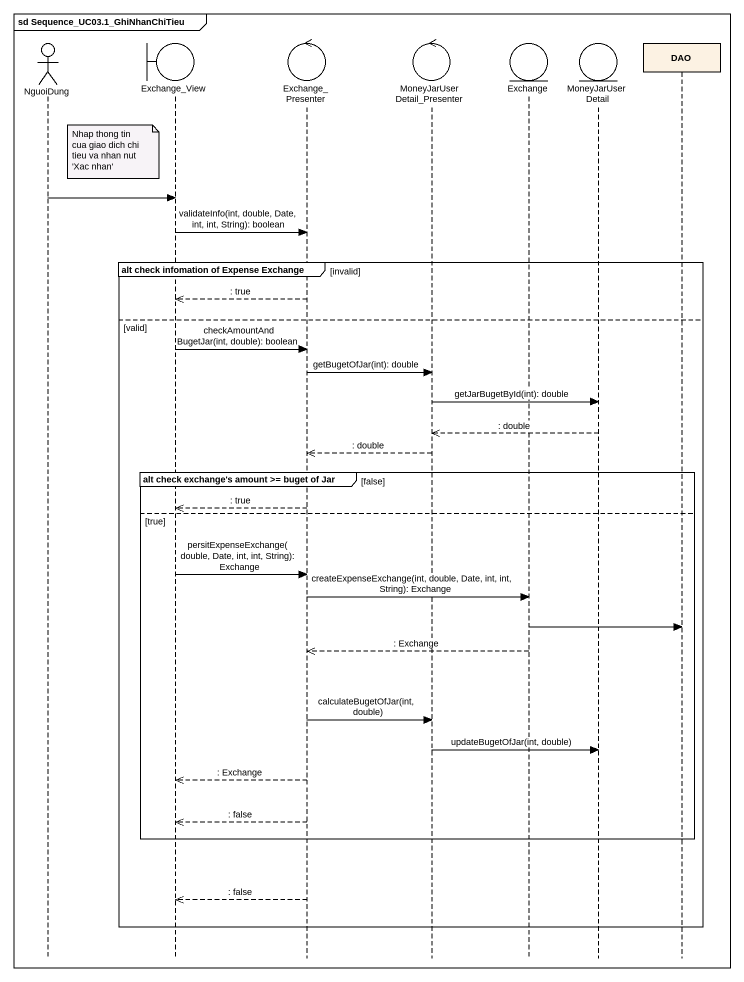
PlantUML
@startuml
mainframe sd Sequence_UC03.1_GhiNhanChiTieu
hide footbox
actor NguoiDung
boundary Exchange_View
control Exchange_Presenter
control MoneyJarUserDetail_Presenter
entity Exchange
entity MoneyJarUserDetail
participant DAO

note left of Exchange_View : Nhap thong tin cua giao dich chi tieu va nhan nut 'Xac nhan'
NguoiDung -> Exchange_View
Exchange_View -> Exchange_Presenter : validateInfo(int, double, Date, int, int, String): boolean
group alt check infomation of Expense Exchange [invalid]
  Exchange_Presenter -->> Exchange_View : : true
else valid
  Exchange_View -> Exchange_Presenter : checkAmountAnd BugetJar(int, double): boolean
  Exchange_Presenter -> MoneyJarUserDetail_Presenter : getBugetOfJar(int): double
  MoneyJarUserDetail_Presenter -> MoneyJarUserDetail : getJarBugetById(int): double
  MoneyJarUserDetail -->> MoneyJarUserDetail_Presenter : : double
  MoneyJarUserDetail_Presenter -->> Exchange_Presenter : : double
  group alt check exchange's amount >= buget of Jar [false]
    Exchange_Presenter -->> Exchange_View : : true
  else true
    Exchange_View -> Exchange_Presenter : persitExpenseExchange(double, Date, int, int, String): Exchange
    Exchange_Presenter -> Exchange : createExpenseExchange(int, double, Date, int, int, String): Exchange
    Exchange -> DAO
    Exchange -->> Exchange_Presenter : : Exchange
    Exchange_Presenter -> MoneyJarUserDetail_Presenter : calculateBugetOfJar(int, double)
    MoneyJarUserDetail_Presenter -> MoneyJarUserDetail : updateBugetOfJar(int, double)
    Exchange_Presenter -->> Exchange_View : : Exchange
    Exchange_Presenter -->> Exchange_View : : false
  end
  Exchange_Presenter -->> Exchange_View : : false
end
@enduml
